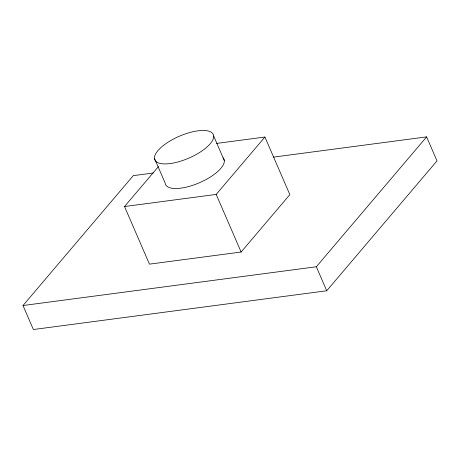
<?xml version="1.0" encoding="UTF-8"?>
<svg xmlns="http://www.w3.org/2000/svg" width="460" height="460" viewBox="0 0 460 460"><rect width="100%" height="100%" fill="white"/><g stroke="black" fill="none" stroke-linecap="round" stroke-linejoin="round"><path stroke-width="0.69" d="M273.533 157.113L426.615 136.885L437 160.885L326.726 290.766L33.384 329.527L23 305.526L133.273 175.645L153.209 173.012M216.597 143.416L264.92 137.034L289.852 194.643L241.126 252.028L149.454 264.143L124.528 206.534L158.401 166.635M124.528 206.534L216.194 194.419L264.92 137.034M23 305.526L316.342 266.76L426.615 136.885M316.342 266.76L326.726 290.766M213.67 136.005A31.855 11.931 -23.4 0 1 170.177 163.553A31.855 11.931 -23.4 0 1 168.377 141.985A31.855 11.931 -23.4 0 1 213.67 136.005L224.319 160.609M216.194 194.419L241.126 252.028M154.48 158.361L165.129 182.959A31.855 11.931 -23.4 0 0 199.617 182.666A31.855 11.931 -23.4 0 0 223.042 157.763"/></g></svg>
